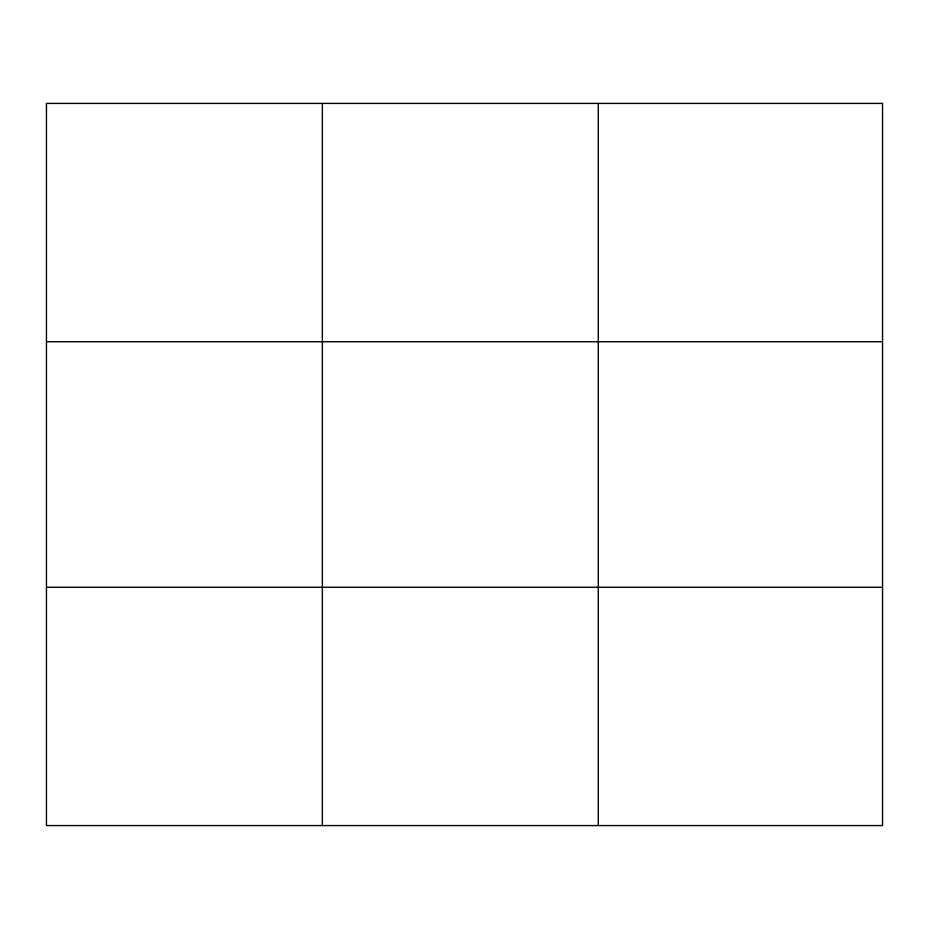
<?xml version="1.0" encoding="UTF-8"?>
<svg xmlns="http://www.w3.org/2000/svg" width="929" height="929" viewBox="0 0 929 929"><rect width="100%" height="100%" fill="white"/><g stroke="black" fill="none" stroke-linecap="round" stroke-linejoin="round"><path stroke-width="1.39" d="M322.363 825.579L322.363 103.421M598.276 825.579L598.276 103.421M46.45 341.733L882.55 341.733M46.45 587.267L882.55 587.267M882.55 103.421L882.55 825.579L46.45 825.579L46.45 103.421L882.55 103.421"/></g></svg>
